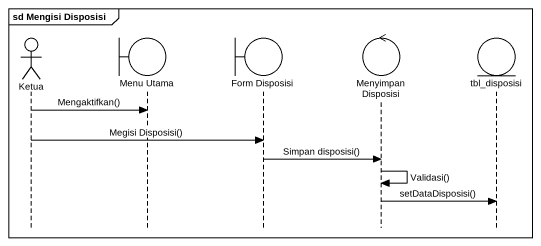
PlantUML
@startuml
mainframe sd Mengisi Disposisi
hide footbox
actor Ketua
boundary "Menu Utama" as Menu_Utama
boundary "Form Disposisi" as Form_Disposisi
control "Menyimpan Disposisi" as Menyimpan_Disposisi
entity tbl_disposisi

Ketua -> Menu_Utama : Mengaktifkan()
Ketua -> Form_Disposisi : Megisi Disposisi()
Form_Disposisi -> Menyimpan_Disposisi : Simpan disposisi()
Menyimpan_Disposisi -> Menyimpan_Disposisi : Validasi()
Menyimpan_Disposisi -> tbl_disposisi : setDataDisposisi()
@enduml
